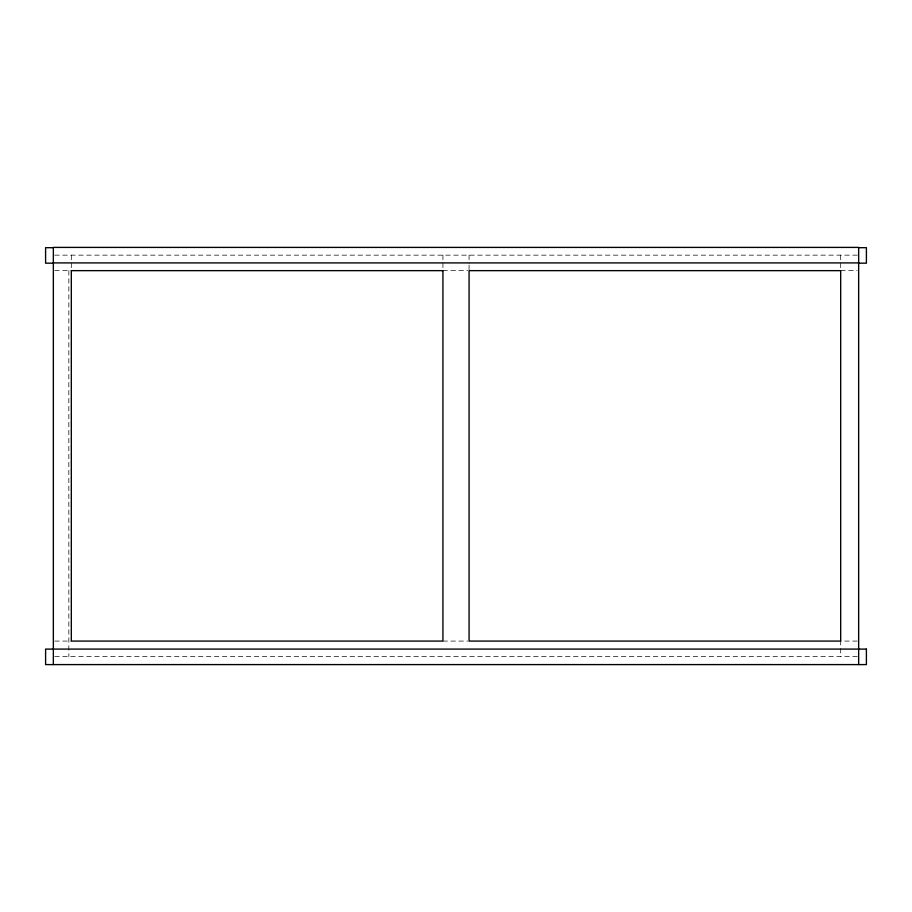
<?xml version="1.0" encoding="UTF-8"?>
<svg xmlns="http://www.w3.org/2000/svg" width="912" height="912" viewBox="0 0 912 912"><rect width="100%" height="100%" fill="white"/><g stroke="black" fill="none" stroke-linecap="round" stroke-linejoin="round"><path stroke-width="0.68" stroke-dasharray="4.56 3.42" d="M54.766 255.155L858.659 255.155M54.731 270.647L71.318 270.647M442.924 270.647L467.708 270.647M840.682 270.647L857.269 270.647M54.754 641.079L71.318 641.079M442.924 641.079L467.708 641.079M857.269 641.079L840.682 641.079L840.682 656.572M54.766 656.572L858.659 656.572M840.682 255.155L840.682 269.245M469.076 255.155L469.076 263.602M469.076 265.016L469.076 270.647M442.924 255.155L442.924 269.245M71.318 255.155L71.318 269.245M68.845 270.647L68.845 656.572"/><path stroke-width="1.37" d="M53.341 247.688L45.6 247.688L45.6 263.18L53.341 263.18M858.659 247.688L866.4 247.688L866.4 263.18L858.659 263.18M53.341 262.907L858.659 262.907M858.659 664.597L858.659 247.403L53.341 247.403L53.341 664.597M442.924 270.647L71.318 270.647L71.318 641.079L442.924 641.079L442.924 270.647M840.682 270.647L469.076 270.647L469.076 641.079L840.682 641.079L840.682 270.647M866.4 649.093L45.6 649.093L45.6 664.597L866.4 664.597L866.4 649.093"/></g></svg>
